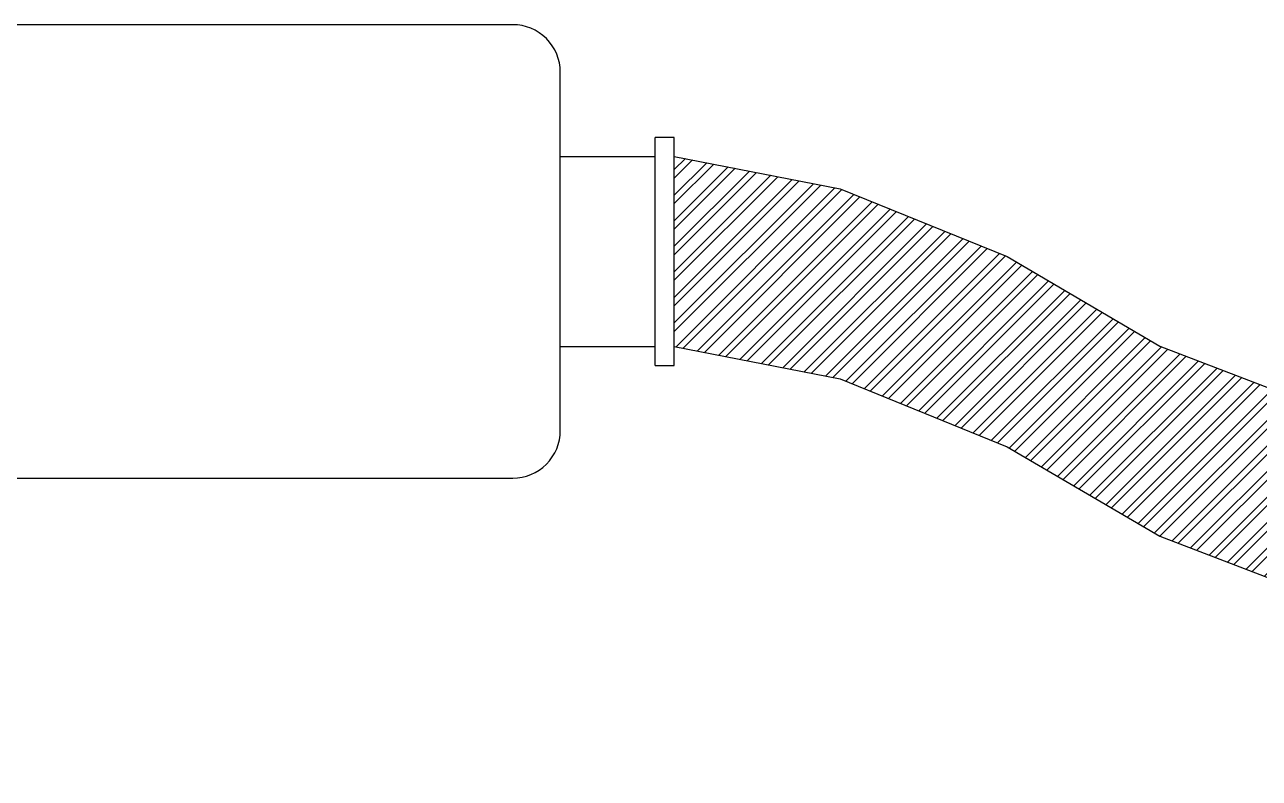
# Model space of a CAD drawing. Header units: millimetres. Extents: x 100 to 940, y 100 to 694.
# Drawn here: x 679.888 to 683.955, y 442.517 to 444.999 of the extents above; entities that cross this region are included whole.
import ezdxf

# ---------------------------------------------------------------- set-up
doc = ezdxf.new("R2010")
doc.units = ezdxf.units.MM

msp = doc.modelspace()

# ---------------------------------------------------------------- hatches: boundary and pattern name
h = msp.add_hatch()
h.set_pattern_fill('ANSI32', color=2, scale=0.00625)
h.set_pattern_definition([(45, (230.43349, 256.10522), (-0.0420949506, 0.0420949506), []), (45, (230.46155, 256.10522), (-0.0420949506, 0.0420949506), [])])
h.paths.add_polyline_path([(684.1689, 443.1072), (684.8546, 442.8452), (685.5006, 442.6928), (686.2467, 442.5168), (686.5931, 442.5168), (686.9055, 442.5168), (686.9055, 443.1428), (686.5931, 443.1428), (686.2467, 443.1428), (685.5006, 443.3188), (684.8546, 443.4712), (684.1689, 443.7332), (683.6266, 443.9404), (683.1242, 444.2352), (682.574, 444.4583), (682.0279, 444.5655), (682.0279, 443.9395), (682.574, 443.8323), (683.1242, 443.6092), (683.6266, 443.3144)])

# ---------------------------------------------------------------- linework, layer by layer
at = {"color": 2}
for p, q in [((681.9653, 443.8769), (681.9653, 444.6281)), ((682.0279, 444.6281), (681.9653, 444.6281)), ((682.0279, 443.8769), (682.0279, 444.6281)), ((681.6523, 444.5655), (681.9653, 444.5655)), ((681.6523, 443.9395), (681.9653, 443.9395)), ((681.9653, 443.8769), (682.0279, 443.8769))]:
    msp.add_line(p, q, dxfattribs=at)
msp.add_lwpolyline([(679.1843, 443.5057), (681.4959, 443.5057, 0.414214), (681.6523, 443.6621), (681.6523, 444.8428, 0.414214), (681.4959, 444.9992), (679.1843, 444.9992, 0.414214), (679.0279, 444.8428), (679.0279, 443.6621, 0.414214)], format="xyb", close=True, dxfattribs=at)
for points in [[(682.0279, 444.5655), (682.574, 444.4583), (683.1242, 444.2352), (683.6266, 443.9404), (684.1689, 443.7332), (684.8546, 443.4712), (685.5006, 443.3188), (686.2467, 443.1428), (686.5931, 443.1428), (686.9055, 443.1428)], [(682.0279, 443.9395), (682.574, 443.8323), (683.1242, 443.6092), (683.6266, 443.3144), (684.1689, 443.1072), (684.8546, 442.8452), (685.5006, 442.6928), (686.2467, 442.5168), (686.5931, 442.5168), (686.9055, 442.5168)]]:
    msp.add_lwpolyline(points, dxfattribs=at)

doc.saveas('drawing.dxf')
